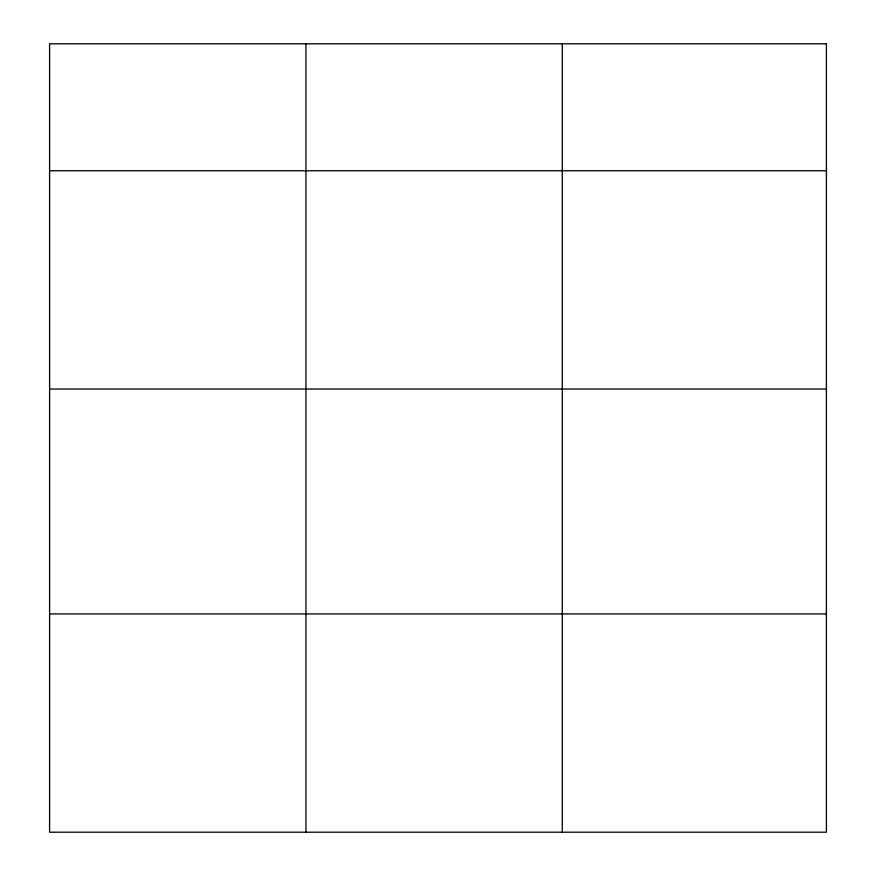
<?xml version="1.0" encoding="UTF-8"?>
<svg xmlns="http://www.w3.org/2000/svg" width="876" height="876" viewBox="0 0 876 876"><rect width="100%" height="100%" fill="white"/><g stroke="black" fill="none" stroke-linecap="round" stroke-linejoin="round"><path stroke-width="1.31" d="M49.593 170.754L826.407 170.754M49.593 389.032L826.407 389.032M49.593 613.923L826.407 613.923M562.293 43.8L562.293 832.2M305.943 43.8L305.943 832.2M826.407 43.8L49.593 43.8L49.593 832.2L826.407 832.2L826.407 43.8"/></g></svg>
